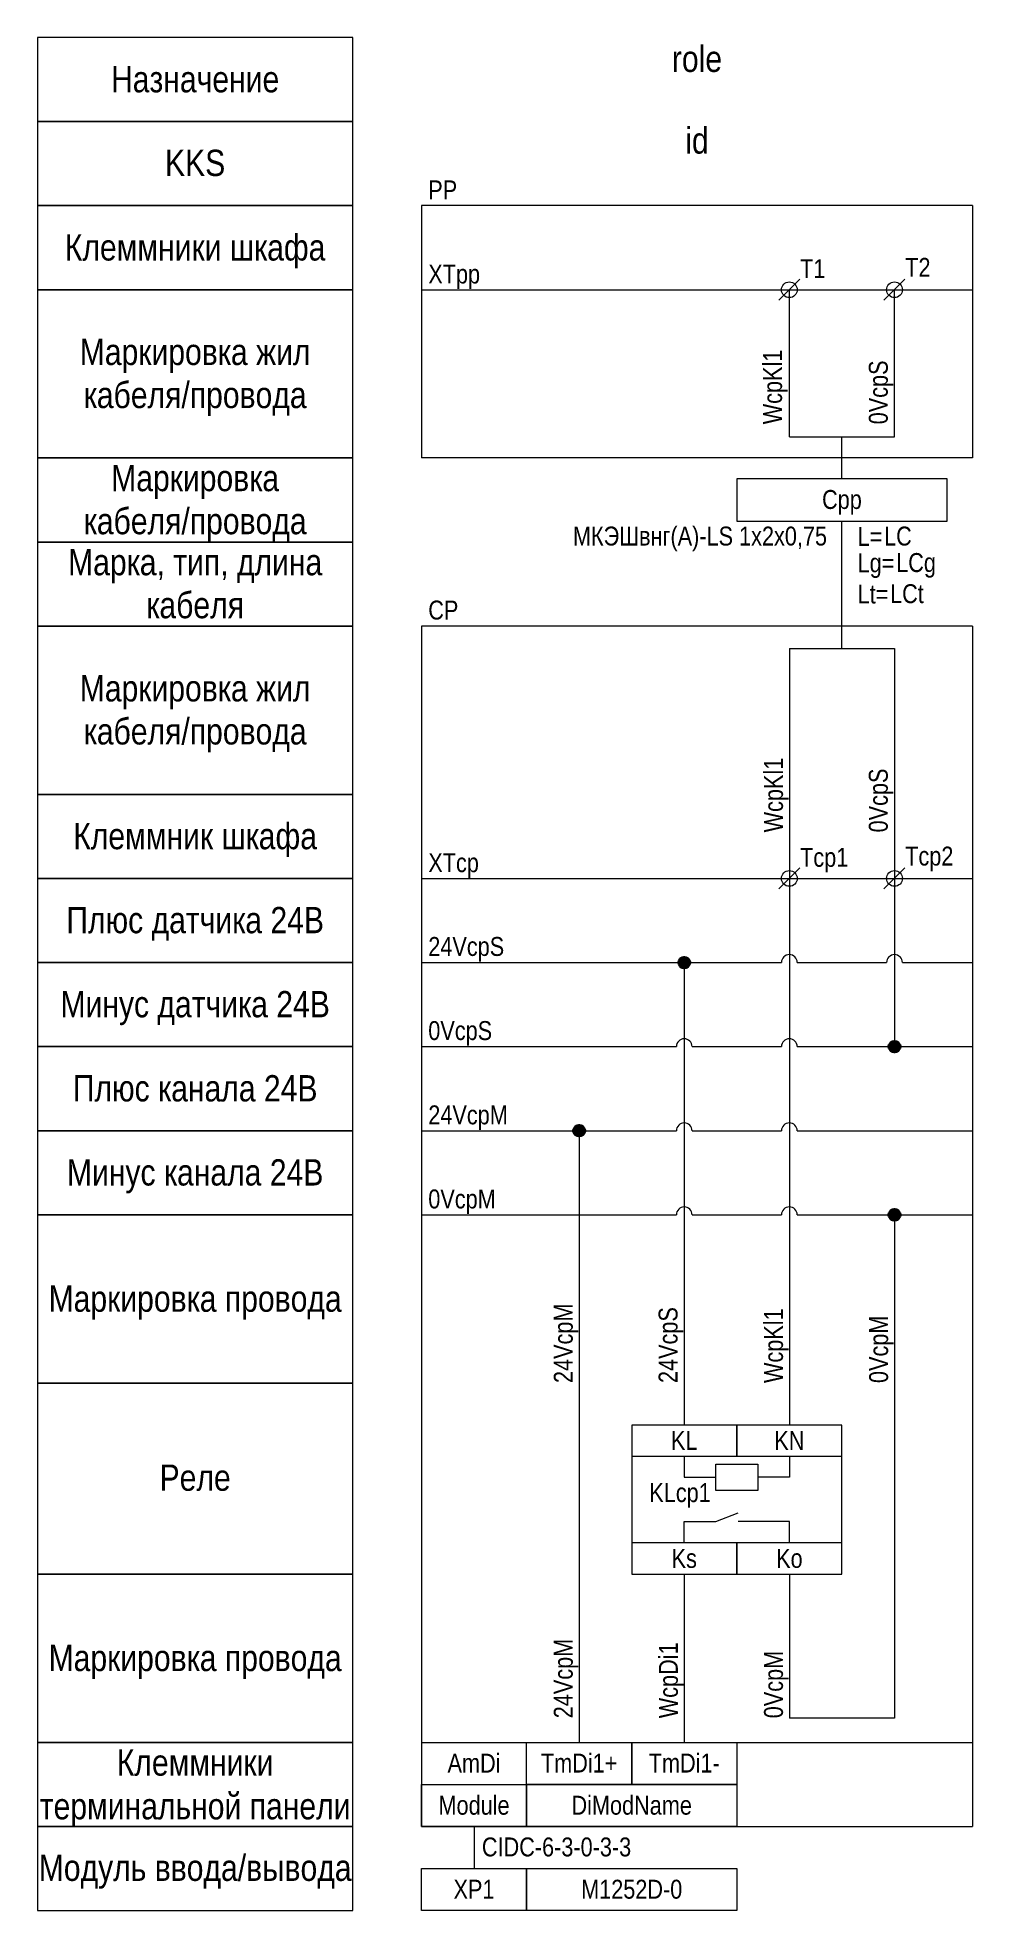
# Model space of a CAD drawing. Header units: millimetres. Extents: x 20 to 109, y -183 to -5.
import ezdxf

# ---------------------------------------------------------------- set-up
doc = ezdxf.new("R2010")
doc.units = ezdxf.units.MM
doc.header["$MEASUREMENT"] = 0
doc.linetypes.add('1_1', pattern=[2000, 1000, -1000])
doc.linetypes.add('4_2_1_2', pattern=[6702.777624, 3527.777672, -1763.888836, 0, -1411.111116])
for name, color, linetype in [('cp_names', 7, 'Continuous'), ('cp_params_di', 7, 'Continuous'), ('cp_static_di', 7, 'Continuous'), ('cp_static_do', 7, 'Continuous'), ('id_names', 7, 'Continuous'), ('id_params_di', 7, 'Continuous'), ('id_params_do', 7, 'Continuous'), ('id_static_di', 7, 'Continuous'), ('id_static_do', 7, 'Continuous')]:
    doc.layers.add(name, color=color, linetype=linetype)
doc.styles.add('СГЕНЕРИР_СТИЛЬ_1', font='')
doc.styles.get('СГЕНЕРИР_СТИЛЬ_1').set_extended_font_data('Arial Narrow')

msp = doc.modelspace()

# ---------------------------------------------------------------- hatches: boundary and pattern name
at = {"layer": 'cp_static_di', "linetype": 'Continuous', "lineweight": 0, "true_color": 0x000000}
for points in [[(81.13, -93), (81.16, -93.15), (81.24, -93.28), (81.37, -93.37), (81.53, -93.4), (81.68, -93.37), (81.81, -93.28), (81.9, -93.15), (81.93, -93), (81.9, -92.85), (81.81, -92.72), (81.68, -92.63), (81.53, -92.6), (81.37, -92.63), (81.24, -92.72), (81.16, -92.85)], [(101.13, -101), (101.16, -101.15), (101.24, -101.28), (101.37, -101.37), (101.53, -101.4), (101.68, -101.37), (101.81, -101.28), (101.9, -101.15), (101.93, -101), (101.9, -100.85), (101.81, -100.72), (101.68, -100.63), (101.53, -100.6), (101.37, -100.63), (101.24, -100.72), (101.16, -100.85)], [(71.13, -109), (71.16, -109.15), (71.24, -109.28), (71.37, -109.37), (71.53, -109.4), (71.68, -109.37), (71.81, -109.28), (71.9, -109.15), (71.93, -109), (71.9, -108.85), (71.81, -108.72), (71.68, -108.63), (71.53, -108.6), (71.37, -108.63), (71.24, -108.72), (71.16, -108.85)], [(101.13, -117), (101.16, -117.15), (101.24, -117.28), (101.37, -117.37), (101.53, -117.4), (101.68, -117.37), (101.81, -117.28), (101.9, -117.15), (101.93, -117), (101.9, -116.85), (101.81, -116.72), (101.68, -116.63), (101.53, -116.6), (101.37, -116.63), (101.24, -116.72), (101.16, -116.85)]]:
    msp.add_hatch(color=18, dxfattribs=at).paths.add_polyline_path(points)

# ---------------------------------------------------------------- linework, layer by layer
at = {"layer": 'cp_names', "color": 7, "linetype": 'Continuous', "lineweight": 15, "ltscale": 100}
for points in [[(20, -77), (50, -77), (50, -61), (20, -61)], [(20, -85), (50, -85), (50, -77), (20, -77)], [(20, -93), (50, -93), (50, -85), (20, -85)], [(20, -101), (50, -101), (50, -93), (20, -93)], [(20, -109), (50, -109), (50, -101), (20, -101)], [(20, -117), (50, -117), (50, -109), (20, -109)], [(20, -133), (50, -133), (50, -117), (20, -117)], [(20, -151.18), (50, -151.18), (50, -133), (20, -133)], [(20, -167.18), (50, -167.18), (50, -151.18), (20, -151.18)], [(20, -175.18), (50, -175.18), (50, -167.18), (20, -167.18)], [(20, -183.18), (50, -183.18), (50, -175.18), (20, -175.18)]]:
    msp.add_lwpolyline(points, close=True, dxfattribs=at)
at = {"layer": 'cp_static_di', "color": 7, "linetype": '1_1', "lineweight": 15, "ltscale": 100}
for p, q in [((108.96, -61), (56.53, -61)), ((56.53, -61), (56.53, -175.18)), ((108.96, -61), (108.96, -175.18))]:
    msp.add_line(p, q, dxfattribs=at)
at = {"layer": 'cp_static_di', "color": 7, "linetype": 'Continuous', "lineweight": 15, "ltscale": 100}
for p, q in [((91.53, -63.14), (101.53, -63.14)), ((91.53, -63.14), (91.53, -85)), ((101.53, -63.14), (101.53, -85)), ((90.53, -86), (92.53, -84)), ((91.53, -85), (91.53, -137)), ((100.53, -86), (102.53, -84)), ((101.53, -85), (101.53, -100.6)), ((56.53, -93), (90.78, -93)), ((81.53, -93.4), (81.53, -137)), ((92.28, -93), (100.78, -93)), ((102.28, -93), (108.96, -93)), ((56.53, -101), (80.78, -101)), ((82.28, -101), (90.78, -101)), ((92.28, -101), (108.96, -101)), ((56.53, -109), (80.78, -109)), ((71.53, -109.4), (71.53, -167.18)), ((82.28, -109), (90.78, -109)), ((92.28, -109), (108.96, -109)), ((56.53, -117), (80.78, -117)), ((82.28, -117), (90.78, -117)), ((92.28, -117), (108.96, -117)), ((101.53, -117.4), (101.53, -164.89)), ((81.53, -151.18), (81.53, -167.18)), ((91.53, -151.18), (91.53, -164.89)), ((101.53, -164.89), (91.53, -164.89)), ((56.53, -167.18), (108.96, -167.18)), ((56.53, -175.18), (108.96, -175.18))]:
    msp.add_line(p, q, dxfattribs=at)
at = {"layer": 'cp_static_di', "color": 7, "linetype": '4_2_1_2', "lineweight": 15, "ltscale": 100}
msp.add_line((56.53, -85), (108.96, -85), dxfattribs=at)
at = {"layer": 'cp_static_di', "color": 7, "linetype": 'Continuous', "lineweight": 15, "ltscale": 100}
for points in [[(76.53, -151.18), (96.53, -151.18), (96.53, -137), (76.53, -137)], [(76.53, -139.96), (86.53, -139.96), (86.53, -137), (76.53, -137)], [(86.53, -139.96), (96.53, -139.96), (96.53, -137), (86.53, -137)], [(88.53, -140.72), (88.53, -143.21), (84.53, -143.21), (84.53, -140.72)], [(76.53, -151.18), (86.53, -151.18), (86.53, -148.21), (76.53, -148.21)], [(86.53, -151.18), (96.53, -151.18), (96.53, -148.21), (86.53, -148.21)], [(66.53, -167.18), (76.53, -167.18), (76.53, -171.18), (66.53, -171.18)], [(76.53, -167.18), (86.53, -167.18), (86.53, -171.18), (76.53, -171.18)], [(66.53, -171.18), (86.53, -171.18), (86.53, -175.18), (66.53, -175.18)]]:
    msp.add_lwpolyline(points, close=True, dxfattribs=at)
for points in [[(81.53, -139.96), (81.53, -141.96), (84.53, -141.96)], [(91.53, -139.96), (91.53, -141.96), (88.53, -141.96)], [(84.53, -146.18), (86.67, -145.35)], [(81.53, -148.21), (81.53, -146.18), (84.53, -146.18)], [(88.53, -146.18), (86.67, -146.18)], [(91.53, -148.21), (91.53, -146.18), (88.53, -146.18)]]:
    msp.add_lwpolyline(points, dxfattribs=at)
for centre in [(91.53, -85), (101.53, -85)]:
    msp.add_circle(centre, 0.75, dxfattribs=at)
at = {"layer": 'cp_static_di', "color": 7, "linetype": 'Continuous', "lineweight": 70, "ltscale": 100}
for centre in [(81.53, -93), (101.53, -101), (71.53, -109), (101.53, -117)]:
    msp.add_circle(centre, 0.4, dxfattribs=at)
at = {"layer": 'cp_static_di', "color": 7, "linetype": 'Continuous', "lineweight": 15, "ltscale": 100}
for centre in [(91.53, -93), (101.53, -93), (81.53, -101), (91.53, -101), (81.53, -109), (91.53, -109), (81.53, -117), (91.53, -117)]:
    msp.add_arc(centre, 0.75, 0, 180, dxfattribs=at)
at = {"layer": 'cp_static_do', "color": 7, "linetype": 'Continuous', "lineweight": 15, "ltscale": 100}
msp.add_line((61.53, -175.18), (61.53, -179.18), dxfattribs=at)
for points in [[(66.53, -175.18), (56.53, -175.18), (56.53, -171.18), (66.53, -171.18)], [(66.53, -183.18), (56.53, -183.18), (56.53, -179.18), (66.53, -179.18)], [(66.53, -179.18), (86.53, -179.18), (86.53, -183.18), (66.53, -183.18)]]:
    msp.add_lwpolyline(points, close=True, dxfattribs=at)
at = {"layer": 'id_names', "color": 7, "linetype": 'Continuous', "lineweight": 15, "ltscale": 100}
for points in [[(20, -13), (50, -13), (50, -5), (20, -5)], [(20, -21), (50, -21), (50, -13), (20, -13)], [(20, -29), (50, -29), (50, -21), (20, -21)], [(20, -45), (50, -45), (50, -29), (20, -29)], [(20, -53), (50, -53), (50, -45), (20, -45)], [(20, -61), (50, -61), (50, -53), (20, -53)]]:
    msp.add_lwpolyline(points, close=True, dxfattribs=at)
at = {"layer": 'id_static_di', "color": 7, "linetype": '1_1', "lineweight": 15, "ltscale": 100}
for p, q in [((56.53, -21), (56.53, -45)), ((108.96, -21), (56.53, -21)), ((108.96, -21), (108.96, -45)), ((108.96, -45), (56.53, -45))]:
    msp.add_line(p, q, dxfattribs=at)
at = {"layer": 'id_static_di', "color": 7, "linetype": 'Continuous', "lineweight": 15, "ltscale": 100}
for p, q in [((90.53, -30), (92.53, -28)), ((100.53, -30), (102.53, -28)), ((91.53, -43), (91.53, -29)), ((101.53, -43), (101.53, -29)), ((91.53, -43), (101.53, -43)), ((96.53, -47), (96.53, -43)), ((96.53, -63.14), (96.53, -51))]:
    msp.add_line(p, q, dxfattribs=at)
at = {"layer": 'id_static_di', "color": 7, "linetype": '4_2_1_2', "lineweight": 15, "ltscale": 100}
msp.add_line((56.53, -29), (108.96, -29), dxfattribs=at)
at = {"layer": 'id_static_di', "color": 7, "linetype": 'Continuous', "lineweight": 15, "ltscale": 100}
for centre in [(91.53, -29), (101.53, -29)]:
    msp.add_circle(centre, 0.75, dxfattribs=at)
at = {"layer": 'id_static_do', "color": 7, "linetype": 'Continuous', "lineweight": 15, "ltscale": 100}
msp.add_lwpolyline([(86.53, -51), (106.53, -51), (106.53, -47), (86.53, -47)], close=True, dxfattribs=at)

# ---------------------------------------------------------------- texts
at = {"layer": 'cp_names', "color": 7, "linetype": 'Continuous', "lineweight": 15, "insert": (35, -65.66), "char_height": 2.5, "attachment_point": 2, "line_spacing_factor": 0.982786, "style": 'СГЕНЕРИР_СТИЛЬ_1'}
msp.add_mtext('\\A1;{\\pqc;\\fArial Narrow|b0|i0|c204|p34;Маркировка жил\\P\\pqc;\\fArial Narrow|b0|i0|c204|p34;кабеля/провода}', dxfattribs=at)
at = {"layer": 'cp_names', "color": 7, "linetype": 'Continuous', "lineweight": 15, "char_height": 2.5, "attachment_point": 2, "style": 'СГЕНЕРИР_СТИЛЬ_1'}
for s, insert in [('\\A1;{\\pqc;\\fArial Narrow|b0|i0|c204|p34;Клеммник\\fArial Narrow|b0|i0|c204|p34; шкафа}', (35, -79.72)), ('\\A1;{\\pqc;\\fArial Narrow|b0|i0|c204|p34;Плюс \\fArial Narrow|b0|i0|c204|p34;датчика 24В}', (35, -87.71)), ('\\A1;{\\pqc;\\fArial Narrow|b0|i0|c204|p34;Минус \\fArial Narrow|b0|i0|c204|p34;датчика 24В}', (35, -95.71)), ('\\A1;{\\pqc;\\fArial Narrow|b0|i0|c204|p34;Плюс \\fArial Narrow|b0|i0|c204|p34;канала 24В}', (35, -103.71)), ('\\A1;{\\pqc;\\fArial Narrow|b0|i0|c204|p34;Минус \\fArial Narrow|b0|i0|c204|p34;канала 24В}', (35, -111.71)), ('\\A1;{\\pqc;\\fArial Narrow|b0|i0|c204|p34;Маркировка \\fArial Narrow|b0|i0|c204|p34;провода}', (35, -123.72)), ('\\A1;{\\pqc;\\fArial Narrow|b0|i0|c204|p34;Реле}', (35, -140.75)), ('\\A1;{\\pqc;\\fArial Narrow|b0|i0|c204|p34;Маркировка \\fArial Narrow|b0|i0|c204|p34;провода}', (35, -157.9)), ('\\A1;{\\pqc;\\fArial Narrow|b0|i0|c204|p34;Модуль ввода/вывода}', (35, -177.86))]:
    msp.add_mtext(s, dxfattribs=dict(at, insert=insert))
at = {"layer": 'cp_names', "color": 7, "linetype": 'Continuous', "lineweight": 15, "insert": (35, -167.85), "char_height": 2.5, "width": 30, "attachment_point": 2, "line_spacing_factor": 0.996518, "style": 'СГЕНЕРИР_СТИЛЬ_1'}
msp.add_mtext('\\A1;{\\pqc;\\fArial Narrow|b0|i0|c204|p34;Клеммник\\fArial Narrow|b0|i0|c204|p34;и терминальной панели}', dxfattribs=at)
at = {"layer": 'cp_params_di', "color": 7, "linetype": 'Continuous', "lineweight": 15, "insert": (57.18, -58.57), "char_height": 1.8, "width": 38, "attachment_point": 1, "style": 'СГЕНЕРИР_СТИЛЬ_1'}
msp.add_mtext('\\A1;{\\pql;\\fArial Narrow|b0|i0|c204|p34;CP}', dxfattribs=at)
at = {"layer": 'cp_params_di', "color": 7, "linetype": 'Continuous', "lineweight": 15, "char_height": 1.8, "attachment_point": 1, "rotation": 90, "style": 'СГЕНЕРИР_СТИЛЬ_1'}
for s, insert in [('\\A1;{\\pql;\\fArial Narrow|b0|i0|c204|p34;WcpKl1}', (89.12, -80.62)), ('\\A1;{\\pql;\\fArial Narrow|b0|i0|c204|p34;0VcpS}', (99.09, -80.62)), ('\\A1;{\\pql;\\fArial Narrow|b0|i0|c204|p34;24VcpM}', (69.12, -133)), ('\\A1;{\\pql;\\fArial Narrow|b0|i0|c204|p34;24VcpS}', (79.09, -133)), ('\\A1;{\\pql;\\fArial Narrow|b0|i0|c204|p34;WcpKl\\fArial Narrow|b0|i0|c204|p34;1}', (89.12, -133)), ('\\A1;{\\pql;\\fArial Narrow|b0|i0|c204|p34;0VcpM}', (99.12, -133)), ('\\A1;{\\pql;\\fArial Narrow|b0|i0|c204|p34;24VcpM}', (69.12, -164.89)), ('\\A1;{\\pql;\\fArial Narrow|b0|i0|c204|p34;WcpDi1}', (79.12, -164.89)), ('\\A1;{\\pql;\\fArial Narrow|b0|i0|c204|p34;0VcpM}', (89.12, -164.89))]:
    msp.add_mtext(s, dxfattribs=dict(at, insert=insert))
at = {"layer": 'cp_params_di', "color": 7, "linetype": 'Continuous', "lineweight": 15, "char_height": 1.8, "style": 'СГЕНЕРИР_СТИЛЬ_1'}
for s, insert, attachment_point in [('\\A1;{\\pql;\\fArial Narrow|b0|i0|c204|p34;Tcp2}', (102.55, -81.97), 1), ('\\A1;{\\pql;\\fArial Narrow|b0|i0|c204|p34;XTcp}', (57.18, -82.6), 1), ('\\A1;{\\pql;\\fArial Narrow|b0|i0|c204|p34;Tcp1}', (92.55, -82.09), 1), ('\\A1;{\\pql;\\fArial Narrow|b0|i0|c204|p34;24Vcp\\fArial Narrow|b0|i0|c204|p34;S}', (57.18, -90.57), 1), ('\\A1;{\\pql;\\fArial Narrow|b0|i0|c204|p34;0Vcp\\fArial Narrow|b0|i0|c204|p34;S}', (57.18, -98.57), 1), ('\\A1;{\\pql;\\fArial Narrow|b0|i0|c204|p34;24Vcp\\fArial Narrow|b0|i0|c204|p34;M}', (57.18, -106.59), 1), ('\\A1;{\\pql;\\fArial Narrow|b0|i0|c204|p34;0Vcp\\fArial Narrow|b0|i0|c204|p34;M}', (57.18, -114.59), 1), ('\\A1;{\\pqc;\\fArial Narrow|b0|i0|c204|p34;K\\fArial Narrow|b0|i0|c204|p34;L}', (81.53, -137.56), 2), ('\\A1;{\\pqc;\\fArial Narrow|b0|i0|c204|p34;K\\fArial Narrow|b0|i0|c204|p34;N}', (91.53, -137.56), 2), ('\\A1;{\\pqc;\\fArial Narrow|b0|i0|c204|p34;KLcp\\fArial Narrow|b0|i0|c204|p34;1}', (81.13, -142.52), 2), ('\\A1;{\\pqc;\\fArial Narrow|b0|i0|c204|p34;Ks}', (81.53, -148.78), 2), ('\\A1;{\\pqc;\\fArial Narrow|b0|i0|c204|p34;Ko}', (91.53, -148.78), 2), ('\\A1;{\\pqc;\\fArial Narrow|b0|i0|c204|p34;Am\\fArial Narrow|b0|i0|c204|p34;Di}', (61.53, -168.26), 2), ('\\A1;{\\pqc;\\fArial Narrow|b0|i0|c204|p34;TmDi1\\fArial Narrow|b0|i0|c204|p34;+}', (71.53, -168.25), 2), ('\\A1;{\\pqc;\\fArial Narrow|b0|i0|c204|p34;TmDi1\\fArial Narrow|b0|i0|c204|p34;-}', (81.53, -168.25), 2), ('\\A1;{\\pqc;\\fArial Narrow|b0|i0|c204|p34;DiModName}', (76.53, -172.26), 2)]:
    msp.add_mtext(s, dxfattribs=dict(at, insert=insert, attachment_point=attachment_point))
at = {"layer": 'cp_static_do', "color": 7, "linetype": 'Continuous', "lineweight": 15, "char_height": 1.8, "attachment_point": 2, "style": 'СГЕНЕРИР_СТИЛЬ_1'}
for s, insert in [('\\A1;{\\pqc;\\fArial Narrow|b0|i0|c204|p34;Module}', (61.53, -172.26)), ('\\A1;{\\pqc;\\fArial Narrow|b0|i0|c204|p34;XP1}', (61.53, -180.25)), ('\\A1;{\\pqc;\\fArial Narrow|b0|i0|c204|p34;M125\\fArial Narrow|b0|i0|c204|p34;2D\\fArial Narrow|b0|i0|c204|p34;-0}', (76.53, -180.25))]:
    msp.add_mtext(s, dxfattribs=dict(at, insert=insert))
at = {"layer": 'id_names', "color": 7, "linetype": 'Continuous', "lineweight": 15, "char_height": 2.5, "attachment_point": 2, "style": 'СГЕНЕРИР_СТИЛЬ_1'}
for s, insert in [('\\A1;{\\pqc;\\fArial Narrow|b0|i0|c204|p34;Назначение}', (35, -7.72)), ('\\A1;{\\pqc;\\fArial Narrow|b0|i0|c204|p34;KKS}', (35, -15.68)), ('\\A1;{\\pqc;\\fArial Narrow|b0|i0|c204|p34;Клеммники шкафа}', (35, -23.72))]:
    msp.add_mtext(s, dxfattribs=dict(at, insert=insert))
for s, insert, line_spacing_factor in [('\\A1;{\\pqc;\\fArial Narrow|b0|i0|c204|p34;Маркировка жил\\P\\pqc;\\fArial Narrow|b0|i0|c204|p34;кабеля/провода}', (35, -33.66), 0.982786), ('\\A1;{\\pqc;\\fArial Narrow|b0|i0|c204|p34;Маркировка\\P\\pqc;\\fArial Narrow|b0|i0|c204|p34;кабеля/провода}', (35, -45.66), 0.982786), ('\\A1;{\\pqc;\\fArial Narrow|b0|i0|c204|p34;Марка, тип\\fArial Narrow|b0|i0|c204|p34;, длина\\P\\pqc;\\fArial Narrow|b0|i0|c204|p34;кабеля}', (35, -53.66), 0.98101)]:
    msp.add_mtext(s, dxfattribs=dict(at, insert=insert, line_spacing_factor=line_spacing_factor))
at = {"layer": 'id_params_di', "color": 7, "linetype": 'Continuous', "lineweight": 15, "width": 50, "style": 'СГЕНЕРИР_СТИЛЬ_1'}
for s, insert, char_height, attachment_point in [('\\A1;{\\pqc;\\fArial Narrow|b0|i0|c204|p34;role}', (82.74, -5.78), 2.5, 2), ('\\A1;{\\pqc;\\fArial Narrow|b0|i0|c204|p34;id}', (82.74, -13.55), 2.5, 2), ('\\A1;{\\pql;\\fArial Narrow|b0|i0|c204|p34;PP}', (57.18, -18.6), 1.8, 1)]:
    msp.add_mtext(s, dxfattribs=dict(at, insert=insert, char_height=char_height, attachment_point=attachment_point))
at = {"layer": 'id_params_di', "color": 7, "linetype": 'Continuous', "lineweight": 15, "char_height": 1.8, "attachment_point": 1, "style": 'СГЕНЕРИР_СТИЛЬ_1'}
for s, insert in [('\\A1;{\\pql;\\fArial Narrow|b0|i0|c204|p34;XT\\fArial Narrow|b0|i0|c204|p34;p\\fArial Narrow|b0|i0|c204|p34;p}', (57.18, -26.6)), ('\\A1;{\\pql;\\fArial Narrow|b0|i0|c204|p34;T1}', (92.55, -26.09)), ('\\A1;{\\pql;\\fArial Narrow|b0|i0|c204|p34;T2}', (102.55, -25.97)), ('\\A1;{\\pql;\\fArial Narrow|b0|i0|c204|p34;LC}', (100.54, -51.53)), ('\\A1;{\\pql;\\fArial Narrow|b0|i0|c204|p34;LCg}', (101.69, -54.05)), ('\\A1;{\\pql;\\fArial Narrow|b0|i0|c204|p34;LCt}', (101.11, -57.01))]:
    msp.add_mtext(s, dxfattribs=dict(at, insert=insert))
at = {"layer": 'id_params_di', "color": 7, "linetype": 'Continuous', "lineweight": 15, "char_height": 1.8, "attachment_point": 1, "rotation": 90, "style": 'СГЕНЕРИР_СТИЛЬ_1'}
for s, insert in [('\\A1;{\\pql;\\fArial Narrow|b0|i0|c204|p34;WcpKl1}', (89.03, -41.8)), ('\\A1;{\\pql;\\fArial Narrow|b0|i0|c204|p34;0VcpS}', (99.09, -41.8))]:
    msp.add_mtext(s, dxfattribs=dict(at, insert=insert))
at = {"layer": 'id_params_do', "color": 7, "linetype": 'Continuous', "lineweight": 15, "insert": (96.53, -48.05), "char_height": 1.8, "attachment_point": 2, "style": 'СГЕНЕРИР_СТИЛЬ_1'}
msp.add_mtext('\\A1;{\\pqc;\\fArial Narrow|b0|i0|c204|p34;C\\fArial Narrow|b0|i0|c204|p34;pp}', dxfattribs=at)
at = {"layer": 'id_static_di', "color": 7, "linetype": 'Continuous', "lineweight": 15, "char_height": 1.8, "attachment_point": 1, "style": 'СГЕНЕРИР_СТИЛЬ_1'}
for s, insert in [('\\A1;{\\pql;\\fArial Narrow|b0|i0|c204|p34;МКЭШвнг\\fArial Narrow|b0|i0|c204|p34;(А)-LS \\fArial Narrow|b0|i0|c204|p34;1х2\\fArial Narrow|b0|i0|c204|p34;х\\fArial Narrow|b0|i0|c204|p34;0,75}', (70.94, -51.53)), ('\\A1;{\\pql;\\fArial Narrow|b0|i0|c204|p34;L=}', (98.02, -51.56)), ('\\A1;{\\pql;\\fArial Narrow|b0|i0|c204|p34;Lg=}', (98.02, -54.08)), ('\\A1;{\\pql;\\fArial Narrow|b0|i0|c204|p34;Lt=}', (98.02, -57.04)), ('\\A1;{\\pql;\\fArial Narrow|b0|i0|c204|p34;CIDC-6-3-0-3-3}', (62.28, -176.23))]:
    msp.add_mtext(s, dxfattribs=dict(at, insert=insert))

doc.saveas('drawing.dxf')
